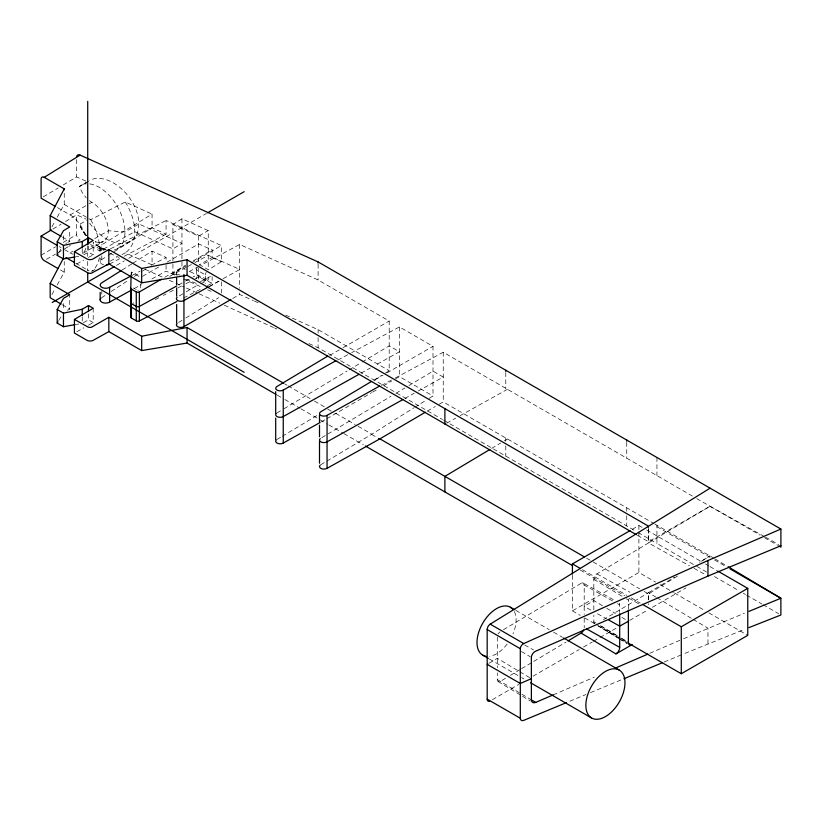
<?xml version="1.0" encoding="UTF-8"?>
<svg xmlns="http://www.w3.org/2000/svg" width="822" height="822" viewBox="0 0 822 822"><rect width="100%" height="100%" fill="white"/><g stroke="black" fill="none" stroke-linecap="round" stroke-linejoin="round"><path stroke-width="0.62" stroke-dasharray="4.11 3.08" d="M594.542 623.703A4.47 2.538 -60.9 0 1 593.833 621.812L593.833 615.175M693.449 564.457L656.942 543.465L656.942 525.289M593.833 609.873L593.833 579.356A4.47 2.538 -60.9 0 1 596.916 573.869L648.496 542.962L648.568 526.224M648.383 604.735L648.394 603.749M648.435 599.813L648.496 592.672L674.461 577.178M131.119 274.784L131.571 272.082L139.586 276.716M51.94 226.81L54.581 222.012M57.211 217.214L64.25 204.411L64.25 192.759M51.94 294.543L54.571 289.745M57.211 284.946L64.25 272.154L64.25 261.468M58.783 252.724L61.516 248.09M58.783 320.457L61.516 315.823M104.939 295.54L101.794 297.585L101.794 291.43M111.217 291.45L129.023 279.86M134.253 276.449L139.493 273.038M142.638 270.993L145.771 268.948M172.918 261.057L172.918 224.581L181.95 218.806L208.243 230.581L208.243 269.154M103.634 264.725A5.528 3.196 0 0 1 101.794 259.505L107.148 256.135M108.216 255.467L152.06 227.838L166.065 234.157L166.065 220.471L221.416 245.552L221.416 261.684L208.459 269.822L199.633 264.725A4.408 2.61 -58.7 0 0 199.027 265.126M122.118 269.996L131.736 263.934M132.804 263.266L152.06 251.131L166.065 257.45L166.065 261.735M178.549 322.501L183.101 319.676M185.844 317.991L218.673 297.677M373.825 380.206L381.511 375.459M385.354 373.075L389.196 370.701L389.196 321.032L318.104 279.983L239.685 244.442L201.359 265.044M320.744 464.749L371.523 434.386L413.785 407.876M414.75 407.28L425.313 400.746M429.156 398.372L432.999 395.988L432.999 346.319L399.441 326.94L351.693 352.617M648.527 599.916L648.507 593.926L678.736 575.266M701.413 561.272L710.044 555.939L699.471 562.258M101.794 250.885L101.794 244.73L152.06 214.121L152.06 227.838M88.622 181.066L79.272 186.615L82.57 193.088L86.259 197.886M603.369 619.747L648.496 592.672L655.925 597.111M43.319 196.848L58.126 188.002M63.304 184.899L76.631 176.935L86.176 181.23M52.947 229.03L61.085 224.159M65.534 221.508L76.631 214.871L86.176 219.166M179.371 295.91L182.833 293.834M186.306 291.759L198.451 284.494M203.661 281.391L205.397 280.353L196.437 275.175L192.872 277.127M276.942 412.983L281.956 409.983M283.96 408.781L347.1 371.03M349.103 369.838L361.135 362.646M362.142 362.05L389.196 345.867L399.441 351.785L374.544 365.667M276.942 439.462L281.268 436.872M282.347 436.225L318.001 414.915M321.751 437.664L325.759 435.27M327.762 434.067L390.902 396.317M395.916 393.327L404.938 387.933M408.945 385.539L432.999 371.154L443.243 377.072L418.347 390.953M491.669 448.411L500.66 443.037M504.338 440.839L507.462 438.979M503.465 629.703L581.103 583.322L613.048 601.19M489.08 663.21L497.3 658.299L531.382 678.674M505.479 678.314L500.444 681.335A4.511 2.558 -60.9 0 1 497.3 679.527L497.3 672.889M510.524 675.294L520.603 669.262M521.61 668.666L530.683 663.231M533.714 661.422L565.978 642.126M57.406 207.596L70.086 214.912L86.392 205.449M89.115 203.877L91.828 202.294L93.564 203.394A23.191 13.429 59.9 0 1 108.247 228.763L108.257 232.647A23.191 13.409 59.9 0 1 95.198 241.771L98.291 242.449L103.521 241.391L81.655 254.019M64.65 249.703L70.086 252.847L72.798 251.265M86.505 182.443L79.272 186.615A36.507 21.074 60 0 1 86.341 183.809M86.259 235.822L82.57 231.023L79.272 224.55L86.505 220.368M41.1 255.169L55.536 246.836M63.304 242.346L76.631 234.66L76.631 214.871M46.474 259.29L55.454 254.111M58.444 252.385L61.434 250.659M64.424 248.932L68.164 246.764M68.914 246.333L70.415 245.47M77.895 241.154L80.135 239.86A4.439 2.856 53.5 0 1 76.631 234.65M94.694 238.637L108.34 230.756L124.985 231.979L138.867 223.974L181.95 243.404L172.918 248.902L134.736 231.67L99.904 251.09L89.023 244.812M116.549 265.342L124.328 260.851M128.766 258.293L206.425 213.453M172.918 224.581L198.667 236.109L208.243 230.581M142.535 276.326L158.831 266.914M166.979 262.218L198.667 243.918L212.117 249.939L212.117 257.522L199.633 264.725M164.719 277.302L185.669 265.218M193.386 260.759L212.117 249.939M172.918 264.098L172.918 273.223L181.95 268.003L185.238 269.503M185.844 266.092L177.634 270.828A4.418 2.507 0.9 0 0 176.596 273.325A4.418 2.507 0.9 0 0 179.997 275.062M191.31 262.937L221.416 245.552M232.718 298.478L239.685 294.461L253.423 300.626M329.643 355.412L339.25 349.874M343.093 347.655L389.196 321.032M375.366 379.6L383.042 375.161M386.885 372.941L432.999 346.319M326.837 418.737L371.585 392.7M372.582 392.125L377.555 389.248M383.525 385.806L391.488 381.213M395.464 378.911L399.441 376.62L432.999 395.988M427.327 411.092L435.28 406.5M439.267 404.198L443.243 401.907L653.706 523.419M632.252 529.358L638.899 525.525L642.229 527.447M572.42 575.328L572.42 610.869L638.899 572.482L655.566 582.11M492.399 699.666L518.754 684.449M533.026 676.208L579.15 649.586M583.538 647.048L592.323 641.972M593.422 641.345L598.909 638.17M600.009 637.533L617.579 627.392M629.652 620.415L648.322 609.647M652.411 607.283L686.031 587.874M130.338 241.236L116.837 249.015L113.539 250.135M637.44 535.338L648.507 541.729L710.044 506.27L648.496 542.962L689.381 565.742M209.271 286.755L220.604 280.323M65.822 243.476L66.603 243.035M67.774 242.387L69.726 241.298L69.726 229.348M83.813 254.748L88.499 252.138L93.194 254.841L93.194 242.891M76.765 263.996L83.813 260.071M88.499 257.461L93.194 254.841M67.383 310.336L69.726 309.031L69.726 294.687M83.412 322.707L88.499 319.871L93.194 322.584L93.194 308.24M76.765 331.728L83.813 327.814M88.499 325.193L93.194 322.584M209.199 286.446L218.786 281.103M223.142 278.679L239.685 269.452L208.243 255.272L195.05 262.495M361.063 373.178L370.393 367.979M321.248 421.85L325.718 419.364M404.856 398.465L414.196 393.265M507.462 389.309L460.176 415.644M446.685 423.166L455.676 418.151M122.016 254.615L125.252 252.827L152.06 264.859L152.06 251.131M110.148 261.17L116.621 257.594M91.797 271.291L95.044 269.513M134.315 288.553L141.374 284.689M151.957 278.884L166.065 271.147L175.292 275.288M169.702 276.387L185.998 267.458M187.806 266.462L191.434 264.478M178.6 284.946L184.837 281.525M185.731 281.042L189.296 279.079M189.173 271.599L197.013 267.386M337.77 360.108L350.696 353.152M381.572 385.395L391.519 380.052M395.495 377.904L443.243 352.237L692.35 496.046M109.614 264.026L119.776 258.653M124.297 256.259L166.065 234.157M132.198 275.37L140.1 271.188M151.392 265.218L166.065 257.45M155.214 299.64L158.831 297.759M163.362 295.417L166.075 294.009M169.702 292.129L173.319 290.248M177.85 287.906L184.19 284.618M185.998 283.682L191.434 280.867M195.05 278.987L198.667 277.106L212.117 283.22L212.117 276.593M200.414 281.71L210.555 276.449M200.804 283.816L208.243 279.953L208.243 275.329M183.696 297.954L200.753 289.118M207.576 285.573L212.117 283.22M89.064 218.744L90.718 219.69L125.252 201.965L152.06 214.121M110.497 248.789L166.065 220.471M553.309 694.837L594.337 677.153M649.781 653.274L679.815 640.338M683.565 638.725L744.413 613.233M569.831 701.207L585.942 694.518M590.545 692.597L622.778 679.198M664.217 661.977L682.64 654.322M684.942 653.367L744.424 629.395M76.374 256.67L78.727 256.248M76.374 324.402L78.727 323.991M105.894 249.734L101.743 248.223L93.359 242.757M212.117 257.522L221.416 261.684M254.399 301.058L258.324 302.825M285.779 315.145L318.104 329.663L389.196 370.701M183.368 278.915L202.972 287.71M207.586 289.776L211.038 291.337M90.42 244.514L104.147 250.741M109.86 253.33L119.005 257.481M145.319 269.4L162.489 277.189M169.363 280.302L184.241 287.042M186.532 288.08L197.979 293.269M199.119 293.793L219.731 303.133M224.303 305.209L273.521 327.516M274.661 328.029L276.952 329.067M308.969 343.575L318.104 347.727L442.483 419.528M190.17 271.743L208.243 279.953M172.918 273.223L177.758 275.411M185.793 279.069L198.667 284.433M613.294 599.598L583.301 583.075M710.568 506.568L763.299 535.944M765.498 537.177L778.681 544.513M694.025 568.331L706.108 575.061M596.916 573.869L629.909 592.241M617.476 603.667L619.696 604.9L619.696 612.39M590.843 610.058L584.185 606.359L584.216 585.12A4.48 2.538 -60.9 0 0 581.103 583.322M597.502 613.767L606.379 618.709M524.693 645.023L533.519 649.945M696.768 566.368L706.725 572.102M696.768 498.605L760.021 535.122M764.419 537.66L777.602 545.274M654.785 524.035L713.856 558.21M656.942 526.707L710.054 557.367M714.482 559.926L726.658 566.954M197.27 267.201A4.408 2.61 -58.7 0 0 196.437 269.75L205.397 274.928L205.397 283.734M646.678 530.015L701.104 561.436M705.553 564.005L708.883 565.926M709.992 566.574L716.661 570.417M443.603 420.176L636.177 531.392M64.25 204.411L87.409 217.789M62.4 237.065L69.726 241.298M660.004 584.668L673.341 592.364M674.451 593.011L704.444 610.325M708.883 612.893L747.763 635.344M133.287 287.967L134.438 288.625M135.579 289.282L136.154 289.621M137.87 290.608L138.435 290.937M59.215 246.569L61.023 247.617M75.829 263.297L85.755 269.03M87.409 269.976L89.064 270.931M284.864 383.977L287.053 385.241M288.152 385.878L310.141 398.567M314.528 401.105L324.423 406.818M335.777 413.374L355.135 424.553M358.115 426.269L371.523 434.006M586.528 558.148L592.066 561.344M593.176 561.981L639.65 588.809M644.078 591.367L648.507 593.926M327.721 409.099L331.245 411.134M334.77 413.168L335.777 413.754M371.523 434.386L377.062 437.592M133.287 302.856L133.863 303.184M582.418 569.677L626.847 595.334M631.296 597.902L640.184 603.029M60.499 269.986L64.25 272.154M277.291 395.146L283.744 398.865M284.813 399.492L299.855 408.174M300.924 408.791L319.193 419.333M320.261 419.96L327.783 424.296M328.862 424.923L342.825 432.978M343.904 433.605L363.242 444.764M580.291 570.078L624.72 595.734M628.953 598.18L639.526 604.283M62.4 304.798L69.726 309.031M572.42 610.869L580.188 615.359M584.637 617.928L596.854 624.977M597.964 625.624L626.847 642.301M515.867 610.407L549.188 629.652M553.638 632.221L562.515 637.348M489.45 659.028L520.562 676.979M521.672 677.626L523.891 678.91M714.472 576.571L738.824 590.658M743.252 593.217L745.472 594.501M746.571 595.138L762.076 604.108M763.176 604.745L778.681 613.715M638.067 532.492L656.942 543.465M714.955 558.868L727.038 566.091M656.86 597.666L692.165 618.771M693.09 619.326L707.958 628.214L707.958 643.79M601.324 626.241L618.915 636.762M621.113 638.067L627.71 642.013M521.487 651.527L530.282 656.788M497.3 679.527L531.382 699.892M593.833 579.356L624.073 597.46M626.23 598.755L628.388 600.05L628.388 608.794M602.475 605.752L593.833 600.584L584.185 606.359L584.195 614.311M606.79 608.342L615.431 613.52M621.915 617.394L626.23 619.983M593.833 621.812L595.991 623.107M600.317 625.686L619.757 637.327M621.915 638.622L626.23 641.211M597.728 625.634L618.945 638.478M498.224 681.582L520.573 695.104M618.308 638.088L599.166 626.487L599.721 626.826M619.305 638.704L627.186 643.472M619.952 639.084L626.888 643.297M522.535 696.296L530.385 701.053M86.331 235.431L82.57 231.023L85.601 234.589M176.391 272.596L177.059 275.247L176.648 273.038L176.648 274.692M648.353 529.255L648.507 541.729M584.195 618.288L584.216 627.566A4.48 2.538 -60.9 0 1 584.195 627.946M100.171 246.929L100.181 254.255M656.942 457.453L656.942 475.609M638.899 525.525L638.899 530.601M638.899 531.865L638.899 572.482M626.744 442.37L626.744 458.173M626.744 507.842L626.744 511.233M626.744 515.754L626.744 525.905M505.787 372.541L505.787 388.344M505.787 438.013L505.787 441.404M505.787 445.914L505.787 456.076M497.3 637.071L497.3 667.587M443.243 352.237L443.243 401.907M399.441 326.94L399.441 376.62M318.104 264.181L318.104 279.983M318.104 329.663L318.104 333.044M318.104 337.565L318.104 347.727M239.685 244.442L239.685 288.203M239.685 292.899L239.685 294.461M221.416 281.884L221.416 292.961M198.667 236.109L198.667 264.663M198.667 267.777L198.667 279.552M196.437 269.76L196.437 278.566M181.95 218.806L181.95 268.003M166.065 265.157L166.065 271.147M140.726 283.888L140.726 289.467M131.571 272.082L131.571 273.952M131.181 272.339L131.181 274.815M101.794 255.817L101.794 259.505M100.181 257.974L100.181 261.694M88.499 246.158L88.499 252.138M88.499 313.891L88.499 319.871M87.718 246.117L87.718 256.372M87.718 261.499L87.718 270.459M82.241 249.22L82.241 254.337M82.241 316.953L82.241 322.08M76.631 159.622L76.631 176.935M63.469 235.811L63.469 242.223M63.469 303.554L63.469 309.956M514.336 611.537A27.65 15.967 -60 0 1 513 633.896M507.123 644.078A27.65 15.967 -60 0 1 489.717 656.285M73.076 254.255A23.232 13.409 60 0 1 70.086 252.847M70.086 214.912A23.232 13.409 60 0 1 85.878 237.774M85.878 248.213A23.232 13.409 60 0 1 82.837 253.197M89.69 183.881A36.507 21.074 60 0 1 121.769 215.713A36.507 21.074 60 0 1 114.453 249.919M106.13 249.796A36.507 21.074 60 0 1 93.246 242.665M86.341 235.524A36.507 21.074 60 0 1 79.272 224.55M89.649 223.111A36.928 23.756 53.5 0 0 112.84 241.874A36.795 23.674 53.5 0 0 135.353 236.633A36.096 23.222 53.5 0 0 138.713 226.964L138.713 220.841A36.096 23.222 53.5 0 0 135.353 208.13A36.795 23.674 53.5 0 0 112.84 182.587A36.928 23.756 53.5 0 0 89.649 180.419M90.718 219.69A45.827 26.458 60 0 1 99.873 252.765M99.349 257.646A45.827 26.458 60 0 1 91.807 271.168M125.242 201.976A46.32 29.798 53.5 0 1 125.242 252.878M205.397 274.928A4.408 2.497 -60.9 0 1 206.188 272.359M91.817 202.304A35.274 20.365 0 0 1 89.454 200.712M103.623 249.867A5.528 3.134 0.9 0 1 101.794 244.73M498.224 633.916A4.511 2.558 -60.9 0 1 499.807 631.964M628.378 600.06A5.364 2.959 -60.8 0 1 628.45 599.238M619.315 603.163A5.353 3.083 -57.9 0 1 619.716 604.889"/><path stroke-width="1.23" d="M100.171 299.896L100.181 292.416M131.088 276.007L130.78 288.224A2.209 1.315 -1.3 0 0 131.428 289.159L136.277 291.964L136.277 320.868A2.209 1.243 1.3 0 0 139.37 320.94L176.884 301.489M161.41 279.213L139.37 291.944L139.37 320.94M778.701 545.911L780.9 547.175L780.9 529.049L318.104 261.92L80.135 155.111A4.439 2.856 53.5 0 0 76.703 156.447M131.099 290.115L130.78 302.691A2.209 1.274 0 0 0 131.428 303.616L136.267 306.411A2.209 1.274 0 0 0 139.37 306.442L176.812 285.922M136.277 320.868L131.428 318.063A2.209 1.243 1.3 0 1 130.78 317.158L131.109 304.602M61.177 236.356L50.173 230.006L50.173 215.662L64.25 188.875L44.224 177.316A4.429 2.558 60 0 0 41.1 179.124L41.1 198.174L55.588 206.548M61.177 304.089L50.173 297.739L50.173 283.405L63.376 258.283M75.203 256.885L63.469 258.981L57.211 255.365L57.211 241.781L63.469 230.694L69.726 226.954L50.173 215.662M75.203 324.618L63.469 326.714L57.211 323.108L57.211 309.514L63.469 298.427L69.726 294.687L50.173 283.405M57.211 255.365L58.002 254.049M57.211 323.108L57.992 321.782M121.05 270.674L101.794 282.799A5.528 3.196 0 0 0 101.794 287.32A5.528 3.196 0 0 0 109.614 287.32L131.068 275.966M44.224 177.316L80.135 155.111M489.593 701.217A4.418 2.507 -60.9 0 1 487.189 699.121L487.179 629.57A4.418 2.507 -60.9 0 1 490.2 624.155L648.322 526.378L648.332 527.334M710.044 488.206L648.568 526.224L187.056 259.773L141.682 268.496L108.833 249.528L93.194 258.879A4.418 2.6 -0.9 0 1 86.937 258.94L74.422 251.717L93.194 240.497L88.499 237.794L82.241 241.534L63.469 245.398L57.211 241.781M57.992 268.537L44.224 260.595A4.429 2.558 60 0 1 41.1 255.169L41.1 236.109L51.467 229.913M57.211 309.514L63.469 313.131L82.241 309.267L88.499 305.527L93.194 308.24L74.422 319.45L74.422 333.044L86.937 340.267A4.418 2.507 0.9 0 0 93.194 340.329L108.833 331.615L141.682 350.573L187.056 343.051L276.223 394.529M283.765 383.34L187.056 327.505L141.682 336.239L108.833 317.271L91.427 327.269A4.274 2.507 -0.9 0 1 88.293 327.197L74.422 319.45M335.777 360.796L327.721 356.142L276.942 386.504A4.429 2.558 0 0 0 277.024 390.101A4.429 2.558 0 0 0 283.251 390.08L335.777 360.796L636.331 534.701M371.523 381.429L320.744 411.791A4.429 2.558 0 0 0 320.827 415.387A4.429 2.558 0 0 0 327.053 415.367L379.579 386.083M489.861 449.49L444.887 476.37L444.887 491.905M487.816 663.971L487.179 664.351L520.305 683.472L531.382 678.674M567.992 640.913L581.103 633.084A4.48 2.538 -60.9 0 0 583.682 629.929M52.228 302.475L114.34 266.616M207.534 212.816L244.144 191.68M177.079 323.478A4.418 2.6 -0.9 0 0 178.045 326.889A4.418 2.6 -0.9 0 0 183.943 326.642L230.972 299.485M320.159 465.18A4.429 2.558 0 0 0 321.186 468.53A4.429 2.558 0 0 0 327.053 468.324L379.579 439.04L425.334 412.243M572.42 574.054L572.42 563.902L630.032 530.642M642.403 604.314L681.284 626.765L747.763 588.377L747.763 635.344L681.284 673.721L627.957 642.938M581.103 633.084L615.935 653.891L632.108 644.643M327.721 356.142L187.056 275.308L141.682 282.84L108.833 263.872L91.427 273.192A4.274 2.425 0.9 0 1 88.293 273.058L74.422 265.3L74.422 251.717M208.326 286.929L183.943 300.523A4.429 2.558 0 0 1 178.014 300.698A4.429 2.558 0 0 1 177.131 297.307M358.988 374.339L283.251 416.559A4.429 2.558 0 0 1 277.497 416.805A4.429 2.558 0 0 1 276.223 413.548M276.202 440.058A4.429 2.558 0 0 0 277.517 443.294A4.429 2.558 0 0 0 283.251 443.037L320.138 422.477M402.78 399.626L327.053 441.846A4.429 2.558 0 0 1 321.125 442.02A4.429 2.558 0 0 1 320.241 438.629M628.388 621.278L619.696 626.128L608.599 619.942M100.808 298.386A5.528 3.247 -0.9 0 0 102.431 302.496A5.528 3.247 -0.9 0 0 109.614 302.095L130.79 290.495M566.379 702.646L523.778 720.349A4.429 2.887 -52.4 0 1 520.305 718.243L520.305 648.692A4.429 2.887 -52.4 0 1 523.778 643.575L707.958 560.512L780.9 529.049M780.879 545.746L707.958 576.099L535.718 651.168A5.405 3.535 -52.4 0 0 531.361 657.456L531.382 699.892A5.405 3.535 -52.4 0 0 535.718 702.399L553.309 694.837M615.442 668.07L647.911 654.086M623.929 678.725L661.916 662.933M748.976 611.363L780.879 598.252L780.89 614.99L748.986 627.597M586.425 628.799L619.696 647.346A5.353 3.216 -60.1 0 1 615.935 653.87M729.977 568.865L780.879 598.252L728.138 566.748M717.77 571.064L747.763 588.377M41.1 236.109L57.406 245.521M65.904 257.563L74.175 262.341M379.579 438.66L584.319 556.864M378.572 438.465L379.579 439.04M244.144 372.304L87.718 281.987L87.718 273.027M572.42 563.902L580.188 568.392M365.389 446.007L571.824 565.197M510.308 607.201L514.747 609.77M563.635 637.985L619.172 670.053A27.65 15.967 -60 0 1 610.479 712.931A27.65 15.967 -60 0 1 586.528 699.101A27.65 15.967 -60 0 1 619.243 670.094M487.179 629.57L520.305 648.692M482.791 655.175L488.34 658.381M530.56 682.753L591.655 718.027M487.179 699.121L520.305 718.243M490.2 624.155L523.778 643.575M531.31 699.779L535.718 702.409M707.958 560.512L707.958 576.099M681.284 626.765L681.284 673.721M628.388 610.037L628.388 642.496M626.744 440.109L626.744 441.239M619.696 613.644L619.696 647.346M505.787 370.28L505.787 371.41M444.887 408.626L444.887 424.173M327.053 415.367L327.053 468.324M319.501 415.254L319.501 421.871M319.501 425.18L319.501 436.759M319.501 441.733L319.501 463.238M318.104 261.92L318.104 263.05M283.251 390.08L283.251 443.037M275.699 391.621L275.699 393.276M275.699 394.93L275.699 413.127M275.699 418.1L275.699 439.606M187.056 259.773L187.056 275.308M187.056 327.505L187.056 343.051M183.943 274.414L183.943 326.642M176.648 278L176.648 284.618M176.648 287.926L176.648 296.208M176.648 304.479L176.648 322.686M141.682 268.496L141.682 282.84M141.682 336.239L141.682 350.573M131.428 289.159L131.428 318.063M130.78 288.224L130.78 317.158M109.614 287.32L109.614 302.095M108.833 249.528L108.833 263.872M108.833 317.271L108.833 331.615M88.499 237.794L88.499 243.764M88.499 305.527L88.499 311.507M87.718 101.363L87.718 244.843M82.241 241.534L82.241 247.936M82.241 309.267L82.241 315.669M64.25 188.875L64.25 189.841M63.469 245.398L63.469 258.981M63.469 313.131L63.469 326.714M485.977 656.285A27.65 15.967 -60 0 1 482.72 623.21A27.65 15.967 -60 0 1 513 609.482M631.779 644.797A5.364 3.041 -62.1 0 1 628.378 642.516M109.614 264.026A5.528 3.196 0 0 1 106.408 264.931M139.37 291.944A2.209 1.315 -1.3 0 1 136.277 291.964"/></g></svg>
